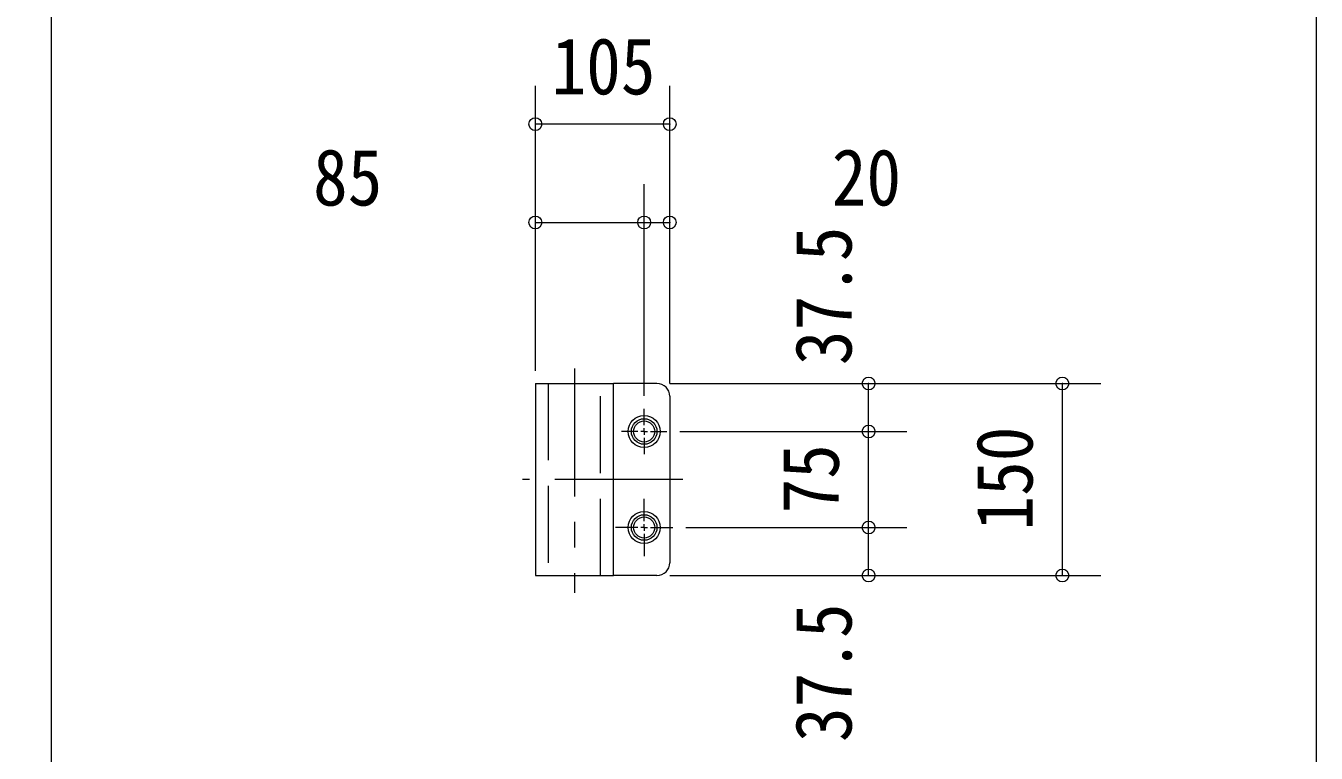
# Model space of a CAD drawing. Units: millimetres at full size, sheet at 1:20. Extents: x -4100 to 3700, y -3386 to 2063.
# Drawn here: x 2692 to 3700, y -444 to 125 of the extents above; entities that cross this region are included whole.
import ezdxf
from ezdxf.enums import TextEntityAlignment as Align

# ---------------------------------------------------------------- set-up
doc = ezdxf.new("R2010")
doc.units = ezdxf.units.MM
doc.header["$LTSCALE"] = 20
doc.header["$PDMODE"] = 32
doc.header["$PDSIZE"] = 10
doc.linetypes.add('CHAIN1', pattern=[8, 5, -1, 1, -1])
doc.linetypes.add('DASHED3', pattern=[4, 3, -1])
for name, color, linetype, lineweight in [('0-0', 7, 'Continuous', 9), ('0-1', 7, 'Continuous', 9), ('0-2', 7, 'Continuous', 9), ('0-5', 7, 'Continuous', 9), ('0-7', 134, 'DASHED3', 9), ('0-9', 4, 'Continuous', 9), ('0-D', 7, 'Continuous', 9), ('0-E', 4, 'CHAIN1', 9), ('1-2', 6, 'Continuous', 9)]:
    doc.layers.add(name, color=color, linetype=linetype, lineweight=lineweight)
doc.styles.add('ＭＳ ゴシック', font='')
doc.styles.get('ＭＳ ゴシック').set_extended_font_data('MS Gothic')

msp = doc.modelspace()

# ---------------------------------------------------------------- linework, layer by layer
at = {"layer": '0-0'}
for p in [(3090.2, 47.82), (3195.2, 47.82), (3090.2, -29), (3175.2, -29), (3195.2, -29), (3350.52, -154.79), (3501.95, -154.79), (3350.52, -192.29), (3350.52, -267.29), (3350.52, -304.79), (3501.95, -304.79)]:
    msp.add_point(p, dxfattribs=at)
at = {"layer": '0-1', "color": 5}
msp.add_lwpolyline([(3700.24, 2063.48), (3700.24, -3386.39), (-4099.57, -3386.39), (-4099.57, 2063.48)], close=True, dxfattribs=at)
at = {"layer": '0-2', "color": 1}
for p, q in [((3700.24, 1043.48), (3700.24, -2781.52)), ((2712.24, -2866.52), (2712.24, 958.48))]:
    msp.add_line(p, q, dxfattribs=at)
at = {"layer": '0-2', "color": 6}
for p, q in [((3090.2, -144.79), (3090.2, 77.82)), ((3090.2, -144.79), (3090.2, 77.82)), ((3195.2, -154.79), (3195.2, 77.82)), ((3195.2, -154.79), (3195.2, 77.82)), ((3195.2, 47.82), (3090.2, 47.82)), ((3090.2, -144.79), (3090.2, 1)), ((3090.2, -144.79), (3090.2, 1)), ((3175.2, -164.54), (3175.2, 1)), ((3175.2, -164.54), (3175.2, 1)), ((3175.2, -164.54), (3175.2, 1)), ((3175.2, -164.54), (3175.2, 1)), ((3195.2, -154.79), (3195.2, 1)), ((3195.2, -154.79), (3195.2, 1)), ((3090.2, -29), (3175.2, -29)), ((3175.2, -29), (3195.2, -29)), ((3195.2, -154.79), (3531.95, -154.79)), ((3195.2, -154.79), (3380.52, -154.79)), ((3195.2, -154.79), (3531.95, -154.79)), ((3195.2, -154.79), (3380.52, -154.79)), ((3350.52, -192.29), (3350.52, -154.79)), ((3501.95, -304.79), (3501.95, -154.79)), ((3202.95, -192.29), (3380.52, -192.29)), ((3202.95, -192.29), (3380.52, -192.29)), ((3202.95, -192.29), (3380.52, -192.29)), ((3202.95, -192.29), (3380.52, -192.29)), ((3350.52, -267.29), (3350.52, -192.29)), ((3207.7, -267.29), (3380.52, -267.29)), ((3207.7, -267.29), (3380.52, -267.29)), ((3207.7, -267.29), (3380.52, -267.29)), ((3207.7, -267.29), (3380.52, -267.29)), ((3350.52, -304.79), (3350.52, -267.29)), ((3195.2, -304.79), (3531.95, -304.79)), ((3195.2, -304.79), (3380.52, -304.79)), ((3195.2, -304.79), (3531.95, -304.79)), ((3195.2, -304.79), (3380.52, -304.79))]:
    msp.add_line(p, q, dxfattribs=at)
at = {"layer": '0-2', "color": 4, "linetype": 'CHAIN1'}
for p, q in [((3120.7, -142.94), (3120.7, -318.21)), ((3175.2, -187.29), (3175.2, -174.54)), ((3175.2, -192.29), (3175.2, -189.79)), ((3170.2, -192.29), (3157.45, -192.29)), ((3175.2, -192.29), (3172.7, -192.29)), ((3175.2, -192.29), (3175.2, -194.79)), ((3175.2, -192.29), (3177.7, -192.29)), ((3175.2, -197.29), (3175.2, -210.04)), ((3180.2, -192.29), (3192.95, -192.29)), ((3205.52, -229.79), (3080.2, -229.79)), ((3175.2, -262.29), (3175.2, -244.79)), ((3170.2, -267.29), (3152.7, -267.29)), ((3175.2, -267.29), (3172.7, -267.29)), ((3175.2, -267.29), (3175.2, -264.79)), ((3175.2, -267.29), (3175.2, -269.79)), ((3175.2, -267.29), (3177.7, -267.29)), ((3180.2, -267.29), (3197.7, -267.29)), ((3175.2, -272.29), (3175.2, -289.79))]:
    msp.add_line(p, q, dxfattribs=at)
at = {"layer": '0-2'}
for p, q in [((3090.2, -154.79), (3090.2, -304.79)), ((3090.2, -154.79), (3151.2, -154.79)), ((3151.2, -304.79), (3151.2, -154.79)), ((3185.2, -154.79), (3151.2, -154.79)), ((3195.2, -164.79), (3195.2, -294.79)), ((3090.2, -304.79), (3151.2, -304.79)), ((3185.2, -304.79), (3151.2, -304.79))]:
    msp.add_line(p, q, dxfattribs=at)
at = {"layer": '0-2', "color": 134, "linetype": 'DASHED3'}
for p, q in [((3100.2, -154.79), (3100.2, -304.79)), ((3141.2, -304.79), (3141.2, -154.79))]:
    msp.add_line(p, q, dxfattribs=at)
at = {"layer": '0-2'}
for centre, radius in [((3175.2, -192.29), 12.5), ((3175.2, -192.29), 8.25), ((3175.2, -267.29), 12.5), ((3175.2, -267.29), 8.25)]:
    msp.add_circle(centre, radius, dxfattribs=at)
at = {"layer": '0-2', "color": 4}
for centre in [(3175.2, -192.29), (3175.2, -267.29)]:
    msp.add_circle(centre, 10, dxfattribs=at)
at = {"layer": '0-2'}
for centre, start, end in [((3185.2, -164.79), 0, 90), ((3185.2, -294.79), 270, 0)]:
    msp.add_arc(centre, 10, start, end, dxfattribs=at)
for p in [(3090.2, 47.82), (3195.2, 47.82), (3090.2, -29), (3175.2, -29), (3195.2, -29), (3350.52, -154.79), (3501.95, -154.79), (3350.52, -192.29), (3350.52, -267.29), (3350.52, -304.79), (3501.95, -304.79)]:
    msp.add_point(p, dxfattribs=at)
at = {"layer": '0-5', "color": 1}
for p, q in [((3700.24, 1043.48), (3700.24, -2781.52)), ((2712.24, -2866.52), (2712.24, 958.48))]:
    msp.add_line(p, q, dxfattribs=at)
at = {"layer": '0-7'}
for p, q in [((3100.2, -154.79), (3100.2, -304.79)), ((3141.2, -304.79), (3141.2, -154.79))]:
    msp.add_line(p, q, dxfattribs=at)
at = {"layer": '0-9'}
for centre in [(3175.2, -192.29), (3175.2, -267.29)]:
    msp.add_circle(centre, 10, dxfattribs=at)
at = {"layer": '0-D'}
for p, q in [((3090.2, -154.79), (3090.2, -304.79)), ((3090.2, -154.79), (3151.2, -154.79)), ((3151.2, -304.79), (3151.2, -154.79)), ((3185.2, -154.79), (3151.2, -154.79)), ((3195.2, -164.79), (3195.2, -294.79)), ((3090.2, -304.79), (3151.2, -304.79)), ((3185.2, -304.79), (3151.2, -304.79))]:
    msp.add_line(p, q, dxfattribs=at)
for centre, radius in [((3175.2, -192.29), 12.5), ((3175.2, -192.29), 8.25), ((3175.2, -267.29), 12.5), ((3175.2, -267.29), 8.25)]:
    msp.add_circle(centre, radius, dxfattribs=at)
for centre, start, end in [((3185.2, -164.79), 0, 90), ((3185.2, -294.79), 270, 0)]:
    msp.add_arc(centre, 10, start, end, dxfattribs=at)
at = {"layer": '0-E'}
for p, q in [((3120.7, -142.94), (3120.7, -318.21)), ((3175.2, -187.29), (3175.2, -174.54)), ((3175.2, -192.29), (3175.2, -189.79)), ((3170.2, -192.29), (3157.45, -192.29)), ((3175.2, -192.29), (3172.7, -192.29)), ((3175.2, -192.29), (3175.2, -194.79)), ((3175.2, -192.29), (3177.7, -192.29)), ((3175.2, -197.29), (3175.2, -210.04)), ((3180.2, -192.29), (3192.95, -192.29)), ((3205.52, -229.79), (3080.2, -229.79)), ((3175.2, -262.29), (3175.2, -244.79)), ((3170.2, -267.29), (3152.7, -267.29)), ((3175.2, -267.29), (3172.7, -267.29)), ((3175.2, -267.29), (3175.2, -264.79)), ((3175.2, -267.29), (3175.2, -269.79)), ((3175.2, -267.29), (3177.7, -267.29)), ((3180.2, -267.29), (3197.7, -267.29)), ((3175.2, -272.29), (3175.2, -289.79))]:
    msp.add_line(p, q, dxfattribs=at)
at = {"layer": '1-2'}
for p, q in [((3195.2, 47.82), (3090.2, 47.82)), ((3090.2, -29), (3175.2, -29)), ((3175.2, -29), (3195.2, -29)), ((3350.52, -192.29), (3350.52, -154.79)), ((3501.95, -304.79), (3501.95, -154.79)), ((3350.52, -267.29), (3350.52, -192.29)), ((3350.52, -304.79), (3350.52, -267.29))]:
    msp.add_line(p, q, dxfattribs=at)

# ---------------------------------------------------------------- texts
at = {"layer": '0-2', "style": 'ＭＳ ゴシック', "width": 0.9}
for s, p in [('105', (3102.84, 57.82)), ('105', (3102.84, 57.82)), ('85', (2916.51, -29)), ('85', (2916.51, -29)), ('20', (3321.78, -29)), ('20', (3321.78, -29))]:
    msp.add_text(s, height=44.21, dxfattribs=at).set_placement(p, align=Align.BOTTOM_LEFT)
for s, p in [('37.5', (3350.52, -140.46)), ('37.5', (3350.52, -140.46)), ('150', (3491.95, -269.65)), ('150', (3491.95, -269.65)), ('75', (3340.52, -256.34)), ('75', (3340.52, -256.34)), ('37.5', (3350.52, -434.85)), ('37.5', (3350.52, -434.85))]:
    msp.add_text(s, height=44.21, rotation=90, dxfattribs=at).set_placement(p, align=Align.BOTTOM_LEFT)

doc.saveas('drawing.dxf')
